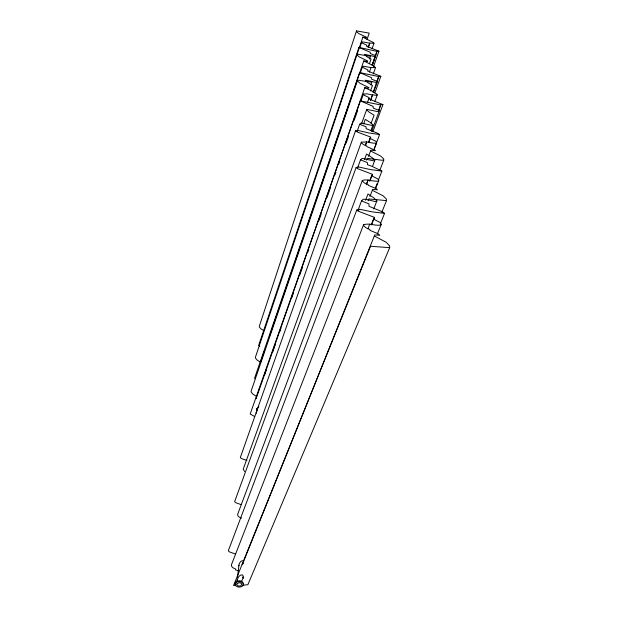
<?xml version="1.0" encoding="UTF-8"?>
<svg xmlns="http://www.w3.org/2000/svg" width="618" height="618" viewBox="0 0 618 618"><rect width="100%" height="100%" fill="white"/><g stroke="black" fill="none" stroke-linecap="round" stroke-linejoin="round"><path stroke-width="0.93" d="M370.87 84.975L371.835 82.248L357.613 80.116L357.583 81.058L360.085 83.314L368.992 87.663L368.629 88.243L364.767 87.679L256.107 398.71M367.03 39.498L369.201 33.102L356.501 30.9L356.47 31.649L358.703 33.526L366.628 37.289L366.304 37.737L362.859 37.15L255.528 356.895L255.358 357.892L256.98 359.954L259.884 361.824M237.042 581.422L237.266 579.506M237.49 577.598L238.927 565.169M256.485 413.133L257.034 408.351M256.509 408.776L256.694 411.233M258.463 391.943L258.587 390.916M238.857 565.856C238.934 563.531 240.781 560.024 243.515 560.727M371.789 224.288L374.377 217.335L358.625 211.333L356.764 209.989L228.312 550.777L229.541 551.92L235.443 554.014M369.912 181.182L372.415 174.291L357.807 168.745L356.084 167.548L234.631 501.685L235.806 502.735L241.028 504.589M368.954 142.125L370.715 137.103L357.096 131.951L355.497 130.869L240.309 457.567L241.429 458.541L246.891 460.48M370.561 100.402L372.515 94.948L366.853 93.805L363.407 94.083L364.234 95.272L368.784 97.466L369.379 98.077L368.807 98.888L382.928 104.62L372.863 131.765M356.501 30.9L259.421 325.918L259.266 326.837L260.827 328.753L263.608 330.514M372.237 65.021L377.026 51.371L358.934 47.408L258.641 345.447L259.854 346.397M359.792 47.64L361.63 42.163L362.333 41.846L369.742 43.183L368.49 46.829M373.566 91.116L378.788 76.586L359.622 72.561L254.608 378.185L254.971 378.741M368.166 47.594L369.734 43.036L373.967 43.33L373.674 42.712L362.859 37.15M260.286 363.036L264.666 350.259M269.355 336.571L363.755 60.958L367.401 61.537L367.741 61.027L359.352 56.995L356.995 54.94L357.026 54.106L370.445 56.284L369.494 59.019M360.279 72.978L362.472 66.605L363.206 66.226L371.047 67.555L375.512 67.632L373.627 65.794L363.755 60.958M357.613 80.116L251.271 390.715L251.093 391.812L252.785 394.037L255.821 396.03M372.075 48.791L373.967 43.33M369.448 63.677L371.039 59.135L366.59 56.524L364.55 54.299L374.5 56.516L375.752 55.682L370.298 53.55L370.228 52.229L358.934 47.408M369.456 72.105L371.039 67.401M372.198 64.79L376.995 51.132L378.958 51.178L373.504 66.636M372.229 65.693L375.752 55.682M378.425 111.302L380.765 104.96L360.402 100.881L250.182 414.029L254.686 416.501M264.604 374.971L266.204 370.429M272.6 352.245L275.481 344.064M279.954 331.341L280.912 328.614M291.789 297.706L293.38 293.156M299.776 274.979L302.658 266.798M307.772 252.252L308.73 249.525M318.965 220.433L321.205 214.075M326.961 197.714L330.476 187.71M334.956 174.987L335.914 172.26M338.788 164.079L339.745 161.352M346.142 143.167L348.382 136.802M354.137 120.44L357.652 110.444M360.85 101.352L363.407 94.083M357.073 131.557L359.637 124.288L361.167 123.059L371.588 125.377L372.971 124.921L370.391 122.526L365.277 119.359L363.662 123.894M373.272 73.99L375.512 67.632M370.53 90.9L372.476 85.462L367.756 82.627L365.4 80.549L365.586 80.17L376.138 82.433L377.459 81.46L371.673 79.197L371.588 77.713L359.622 72.561M367.61 102.094L368.907 98.463M370.553 100.216L372.507 94.77L375.427 95.234L377.258 94.925L376.926 94.16L372.345 91.688L372.314 91.209L364.767 87.679M361.654 123.407L366.76 109.363L377.977 111.657L379.382 110.522L373.218 108.104L373.133 106.42L360.402 100.881M376.138 83.584L378.749 76.323L380.827 76.323L374.933 92.654M373.527 92.36L377.459 81.46M365.593 200.309L367.988 193.998L373.882 197.884L376.872 200.896L376.648 201.522L375.281 201.592L366.737 199.459L363.276 199.189L361.53 200.92L357.783 210.838M374.956 101.267L377.258 94.925M370.607 137.605L370.097 138.069L370.746 138.78L375.713 141.221L376.632 142.627L375.79 143.191L372.886 143.106L366.628 141.939L361.321 142.171L243.214 469.17L244.589 471.511M371.001 130.352L372.971 124.921M357.544 168.026L360.518 159.861L362.148 158.409L373.303 160.773L374.57 160.742L374.786 160.209L372.013 157.536L366.536 154.044L364.543 159.483M365.64 144.658L366.628 141.939M365.315 145.786L366.636 142.163M368.444 142.596L370.097 138.069M371.109 123.322L374.099 115.18L369.07 112.09L366.559 109.788M378.386 111.008L380.727 104.666L382.928 104.62M371.688 131.294L379.382 110.522M366.574 160.155L367.246 158.347L381.36 160.178L383.739 160.224L383.708 158.942L380.75 156.091L370.553 150.931L370.97 150.159L375.327 150.676L374.948 150.236L366.806 146.574L366.783 145.972L363.531 144.597L361.661 143.098L361.321 142.171M368.544 156.354L370.553 150.931M373.851 149.927L379.576 134.562L377.583 133.249L366.134 128.66L366.065 126.821L359.637 124.288M372.299 174.863L371.758 175.419L372.453 176.215L377.783 178.896L378.78 180.479L377.884 181.159C372.376 181.615 367.579 178.88 362.349 180.402L237.613 514.47L237.745 515.543L239.058 517.042L241.561 518.154M373.936 149.842L376.632 142.627M378.425 180.093L381.885 171.101L372.484 166.559L374.786 160.209M366.343 184.504L368.05 179.985M366.358 184.743L368.058 180.24M369.703 180.835L371.758 175.419M369.865 196.555L372.731 189.355L377.413 189.819L375.821 188.444L368.251 185.33L368.228 184.627L364.728 183.137L362.727 181.468L362.349 180.402M375.311 188.189L377.042 183.693M368.065 200.742L368.761 198.942L386.489 200.618L386.451 199.135L383.26 195.921L372.291 190.259M379.923 170.112L383.739 160.224M375.651 188.575L378.78 180.479M374.261 218.007L373.674 218.672L374.431 219.575L380.186 222.526L381.267 224.349L380.302 225.168C374.353 225.864 369.131 222.835 363.554 224.774L231.371 564.945L231.503 566.142L232.886 567.78L235.528 568.969L235.435 569.788L238.718 571.001M373.728 208.977L376.872 200.896M367.942 228.899L369.703 224.11M371.202 224.952L373.674 218.672M380.255 224.071L384.566 213.334L382.256 211.704L369.039 206.335L368.946 203.886L361.53 200.92M381.824 212.252L386.489 200.618M242.341 564.613L374.315 235.983L374.786 234.91L379.838 235.304L378.108 233.743L369.935 230.344L369.904 229.533L366.126 227.895L363.956 226.01L363.554 224.774M377.297 234.191L381.267 224.349M374.315 235.983L386.18 242.256L389.641 245.918L389.688 247.656L247.88 584.705L242.426 585.254M258.872 389.865L259.297 388.869M242.094 564.62L243.237 563.23M241.854 580.843L243.5 576.849L242.611 574.894C239.313 574.284 236.895 578.68 237.242 581.561M258.857 406.837L256.995 408.822L256.192 412.909M255.898 398.355L256.385 398.262M235.466 585.285L233.573 585.501L370.53 246.265L389.688 247.656M356.764 209.989L359.56 209.695L359.521 209.247L372.075 211.866L384.566 213.334M356.084 167.548L358.641 166.976L370.29 169.533L381.885 171.101M355.497 130.869L357.876 130.437L368.745 132.924L379.576 134.562M372.484 166.559L367.478 164.697L367.401 162.588L360.518 159.861M242.302 577.058L243.801 578.139M378.958 51.178L366.412 46.149L366.93 45.531L366.397 45.029L362.357 43.129L361.63 42.163M380.827 76.323L367.54 70.97L368.081 70.267L367.525 69.71L363.237 67.671L362.472 66.605M235.288 584.157L235.605 584.698M235.149 583.585A5.4 3.144 5.3 0 1 235.813 581.955C237.961 580.024 242.65 580.364 243.469 583.477A5.4 3.152 5.4 0 1 243.191 584.605M236.771 583.948L236.918 584.968L237.938 585.756A2.186 1.275 5.4 0 0 239.436 586.011C241.352 586.351 242.704 583.631 240.495 582.975A2.194 1.275 5.4 0 0 238.988 582.72L236.771 583.948M236.261 582.357L235.713 582.789A5.4 3.144 5.3 0 0 235.056 584.419C235.891 587.509 240.541 587.849 242.704 585.941A5.407 3.144 5.4 0 0 243.376 584.319C242.65 581.399 238.517 580.997 236.261 582.357"/></g></svg>
